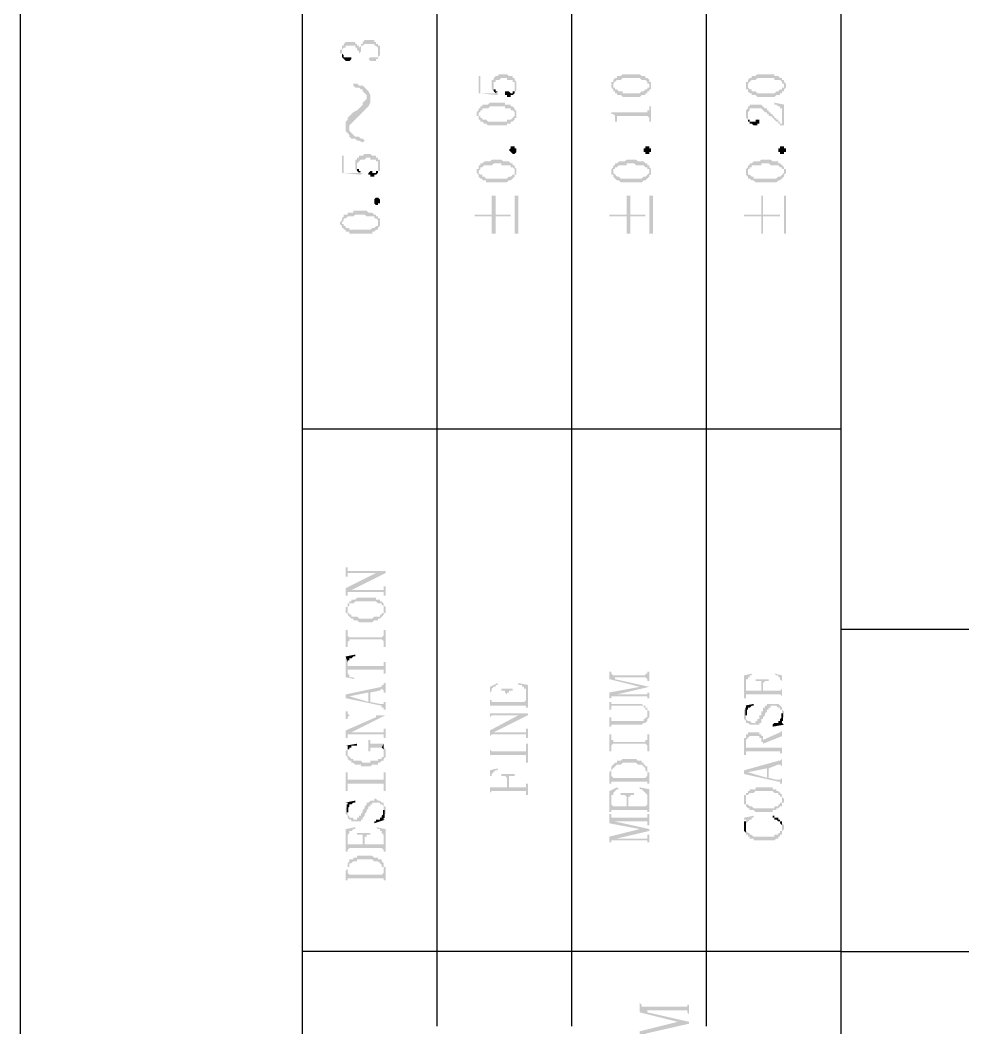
# Model space of a CAD drawing. Header units: inches. Extents: x 3613 to 8393, y -2205 to -794.
# Drawn here: x 4076.93 to 4099.35, y -2179.22 to -2155.24 of the extents above; entities that cross this region are included whole.
import ezdxf

# ---------------------------------------------------------------- set-up
doc = ezdxf.new("R2010")
doc.units = ezdxf.units.IN
doc.header["$MEASUREMENT"] = 0

msp = doc.modelspace()

# ---------------------------------------------------------------- hatches: boundary and pattern name
at = {"transparency": 33554559}
for points in [[(4084.536, -2155.985), (4084.536, -2156.03), (4084.581, -2156.03), (4084.581, -2156.075), (4084.581, -2155.985), (4084.581, -2155.939), (4084.626, -2155.894), (4084.671, -2155.894), (4084.671, -2155.849), (4084.897, -2155.849), (4084.897, -2155.894), (4084.942, -2155.894), (4084.942, -2155.939), (4084.942, -2155.939), (4084.987, -2155.985), (4084.987, -2156.03), (4084.987, -2156.03), (4085.032, -2155.985), (4085.032, -2155.939), (4085.032, -2155.894), (4085.032, -2155.849), (4085.077, -2155.849), (4085.123, -2155.804), (4085.348, -2155.804), (4085.348, -2155.849), (4085.393, -2155.849), (4085.438, -2155.894), (4085.438, -2155.985), (4085.438, -2155.804), (4085.393, -2155.804), (4085.393, -2155.759), (4085.348, -2155.759), (4085.348, -2155.714), (4085.123, -2155.714), (4085.077, -2155.759), (4085.077, -2155.804), (4085.032, -2155.804), (4085.032, -2155.849), (4085.032, -2155.849), (4084.987, -2155.894), (4084.987, -2155.849), (4084.942, -2155.849), (4084.942, -2155.804), (4084.897, -2155.804), (4084.897, -2155.759), (4084.671, -2155.759), (4084.626, -2155.804), (4084.626, -2155.849), (4084.581, -2155.849), (4084.581, -2155.894), (4084.581, -2155.939), (4084.536, -2155.939)], [(4084.581, -2156.075), (4084.581, -2156.12), (4084.581, -2156.12), (4084.626, -2156.165), (4084.626, -2156.165), (4084.671, -2156.21), (4084.761, -2156.21), (4084.807, -2156.165), (4084.807, -2156.12), (4084.626, -2156.12), (4084.626, -2156.075), (4084.626, -2156.075), (4084.581, -2156.03), (4084.581, -2155.985)], [(4085.213, -2156.165), (4085.213, -2156.165), (4085.258, -2156.21), (4085.393, -2156.21), (4085.393, -2156.165), (4085.438, -2156.165), (4085.438, -2156.12), (4085.484, -2156.075), (4085.484, -2156.03), (4085.484, -2155.985), (4085.484, -2155.894), (4085.484, -2155.849), (4085.438, -2155.849), (4085.438, -2156.03), (4085.438, -2156.075), (4085.438, -2156.12), (4085.258, -2156.12)], [(4088.146, -2156.752), (4088.146, -2156.842), (4088.146, -2156.887), (4088.146, -2156.887), (4088.191, -2156.932), (4088.191, -2156.797), (4088.191, -2156.707), (4088.237, -2156.707), (4088.237, -2156.661), (4088.327, -2156.661), (4088.372, -2156.616), (4088.507, -2156.616), (4088.507, -2156.661), (4088.643, -2156.661), (4088.643, -2156.707), (4088.688, -2156.707), (4088.688, -2156.752), (4088.688, -2156.797), (4088.688, -2156.932), (4088.733, -2156.932), (4088.733, -2156.887), (4088.733, -2156.797), (4088.733, -2156.752), (4088.733, -2156.707), (4088.688, -2156.661), (4088.688, -2156.616), (4088.643, -2156.616), (4088.643, -2156.571), (4088.553, -2156.571), (4088.507, -2156.526), (4088.327, -2156.526), (4088.282, -2156.571), (4088.237, -2156.571), (4088.191, -2156.616), (4088.191, -2156.661), (4088.146, -2156.661), (4088.146, -2156.707)], [(4090.99, -2156.797), (4090.99, -2156.842), (4090.99, -2156.842), (4091.035, -2156.887), (4091.035, -2156.932), (4091.035, -2156.797), (4091.035, -2156.752), (4091.035, -2156.752), (4091.08, -2156.707), (4091.08, -2156.707), (4091.125, -2156.661), (4091.215, -2156.661), (4091.26, -2156.616), (4091.667, -2156.616), (4091.712, -2156.661), (4091.802, -2156.661), (4091.847, -2156.707), (4091.847, -2156.752), (4091.892, -2156.752), (4091.892, -2156.797), (4091.892, -2156.661), (4091.892, -2156.661), (4091.847, -2156.616), (4091.802, -2156.616), (4091.802, -2156.571), (4091.712, -2156.571), (4091.667, -2156.526), (4091.26, -2156.526), (4091.215, -2156.571), (4091.125, -2156.571), (4091.125, -2156.616), (4091.08, -2156.616), (4091.035, -2156.661), (4091.035, -2156.707), (4090.99, -2156.707), (4090.99, -2156.752), (4090.99, -2156.752)], [(4094.194, -2156.797), (4094.194, -2156.842), (4094.194, -2156.887), (4094.239, -2156.887), (4094.239, -2156.932), (4094.239, -2156.797), (4094.239, -2156.752), (4094.239, -2156.752), (4094.284, -2156.707), (4094.284, -2156.707), (4094.329, -2156.661), (4094.42, -2156.661), (4094.465, -2156.616), (4094.871, -2156.616), (4094.871, -2156.661), (4095.006, -2156.661), (4095.052, -2156.707), (4095.052, -2156.752), (4095.097, -2156.752), (4095.097, -2156.797), (4095.097, -2156.661), (4095.052, -2156.661), (4095.052, -2156.616), (4095.006, -2156.616), (4094.961, -2156.571), (4094.871, -2156.571), (4094.871, -2156.526), (4094.465, -2156.526), (4094.42, -2156.571), (4094.329, -2156.571), (4094.329, -2156.616), (4094.284, -2156.616), (4094.239, -2156.661), (4094.239, -2156.707), (4094.194, -2156.707), (4094.194, -2156.752), (4094.194, -2156.752)], [(4084.852, -2156.797), (4084.852, -2156.797), (4084.897, -2156.842), (4084.987, -2156.842), (4085.032, -2156.887), (4085.077, -2156.887), (4085.077, -2156.932), (4085.123, -2156.977), (4085.168, -2157.023), (4085.168, -2157.338), (4085.168, -2157.338), (4085.213, -2157.293), (4085.258, -2157.203), (4085.258, -2157.023), (4085.213, -2156.932), (4085.168, -2156.887), (4085.168, -2156.887), (4085.123, -2156.842), (4085.077, -2156.797), (4084.987, -2156.797), (4084.942, -2156.752), (4084.852, -2156.752)], [(4087.83, -2156.571), (4087.83, -2156.977), (4088.282, -2157.023), (4088.282, -2156.977), (4088.282, -2156.932), (4088.237, -2156.977), (4087.876, -2156.977), (4087.876, -2156.571)], [(4091.035, -2156.932), (4091.08, -2156.932), (4091.08, -2156.977), (4091.125, -2156.977), (4091.125, -2157.023), (4091.215, -2157.023), (4091.26, -2157.068), (4091.667, -2157.068), (4091.712, -2157.023), (4091.802, -2157.023), (4091.802, -2156.977), (4091.847, -2156.977), (4091.847, -2156.932), (4091.892, -2156.932), (4091.892, -2156.887), (4091.937, -2156.887), (4091.937, -2156.842), (4091.937, -2156.797), (4091.937, -2156.752), (4091.937, -2156.707), (4091.892, -2156.707), (4091.892, -2156.661), (4091.892, -2156.797), (4091.892, -2156.842), (4091.847, -2156.842), (4091.847, -2156.887), (4091.802, -2156.887), (4091.757, -2156.932), (4091.712, -2156.932), (4091.667, -2156.977), (4091.26, -2156.977), (4091.26, -2156.932), (4091.17, -2156.932), (4091.125, -2156.887), (4091.08, -2156.887), (4091.08, -2156.842), (4091.035, -2156.842), (4091.035, -2156.797), (4091.035, -2156.797)], [(4094.239, -2156.932), (4094.239, -2156.932), (4094.284, -2156.977), (4094.329, -2156.977), (4094.329, -2157.023), (4094.42, -2157.023), (4094.465, -2157.068), (4094.871, -2157.068), (4094.916, -2157.023), (4095.006, -2157.023), (4095.006, -2156.977), (4095.052, -2156.977), (4095.052, -2156.932), (4095.097, -2156.932), (4095.097, -2156.887), (4095.097, -2156.887), (4095.142, -2156.842), (4095.142, -2156.797), (4095.142, -2156.752), (4095.142, -2156.752), (4095.097, -2156.707), (4095.097, -2156.661), (4095.097, -2156.797), (4095.097, -2156.842), (4095.052, -2156.842), (4095.052, -2156.887), (4095.006, -2156.887), (4094.961, -2156.932), (4094.916, -2156.932), (4094.871, -2156.977), (4094.465, -2156.977), (4094.42, -2156.932), (4094.329, -2156.932), (4094.329, -2156.887), (4094.284, -2156.887), (4094.239, -2156.842), (4094.239, -2156.797), (4094.239, -2156.797)], [(4088.191, -2156.932), (4088.191, -2156.932), (4088.237, -2156.977), (4088.237, -2156.977), (4088.282, -2156.932), (4088.237, -2156.932), (4088.237, -2156.887), (4088.191, -2156.887), (4088.191, -2156.842), (4088.191, -2156.797)], [(4088.462, -2156.977), (4088.462, -2157.023), (4088.507, -2157.023), (4088.507, -2157.068), (4088.598, -2157.068), (4088.598, -2157.023), (4088.643, -2157.023), (4088.688, -2156.977), (4088.688, -2156.797), (4088.688, -2156.887), (4088.688, -2156.932), (4088.643, -2156.932), (4088.643, -2156.977), (4088.598, -2156.977), (4088.553, -2156.932), (4088.462, -2156.932)], [(4084.671, -2157.79), (4084.671, -2157.88), (4084.716, -2157.925), (4084.761, -2157.97), (4084.761, -2157.745), (4084.807, -2157.7), (4084.852, -2157.654), (4084.897, -2157.609), (4084.942, -2157.564), (4084.987, -2157.519), (4085.032, -2157.474), (4085.077, -2157.429), (4085.077, -2157.429), (4085.123, -2157.384), (4085.168, -2157.338), (4085.168, -2157.068), (4085.168, -2157.113), (4085.123, -2157.158), (4085.077, -2157.203), (4085.077, -2157.248), (4085.032, -2157.293), (4084.987, -2157.338), (4084.942, -2157.384), (4084.852, -2157.429), (4084.852, -2157.429), (4084.807, -2157.474), (4084.761, -2157.519), (4084.716, -2157.564), (4084.716, -2157.609), (4084.671, -2157.654), (4084.671, -2157.7)], [(4087.785, -2157.474), (4087.785, -2157.519), (4087.83, -2157.519), (4087.83, -2157.564), (4087.83, -2157.609), (4087.83, -2157.474), (4087.83, -2157.429), (4087.876, -2157.429), (4087.876, -2157.384), (4087.921, -2157.384), (4087.921, -2157.338), (4088.056, -2157.338), (4088.101, -2157.293), (4088.462, -2157.293), (4088.462, -2157.338), (4088.598, -2157.338), (4088.598, -2157.384), (4088.643, -2157.384), (4088.688, -2157.429), (4088.688, -2157.474), (4088.688, -2157.338), (4088.688, -2157.338), (4088.643, -2157.293), (4088.598, -2157.293), (4088.598, -2157.248), (4088.462, -2157.248), (4088.462, -2157.203), (4088.101, -2157.203), (4088.056, -2157.248), (4087.921, -2157.248), (4087.921, -2157.293), (4087.876, -2157.293), (4087.876, -2157.338), (4087.83, -2157.338), (4087.83, -2157.384), (4087.83, -2157.384), (4087.785, -2157.429)], [(4094.194, -2157.474), (4094.194, -2157.519), (4094.194, -2157.564), (4094.194, -2157.564), (4094.239, -2157.609), (4094.239, -2157.474), (4094.239, -2157.429), (4094.239, -2157.429), (4094.284, -2157.384), (4094.284, -2157.338), (4094.555, -2157.338), (4094.6, -2157.384), (4094.6, -2157.384), (4094.645, -2157.429), (4094.691, -2157.429), (4094.691, -2157.474), (4094.736, -2157.474), (4094.736, -2157.519), (4094.781, -2157.519), (4094.826, -2157.564), (4094.826, -2157.564), (4094.871, -2157.609), (4094.871, -2157.609), (4094.916, -2157.654), (4094.961, -2157.654), (4094.961, -2157.7), (4095.006, -2157.7), (4095.006, -2157.745), (4095.052, -2157.745), (4095.052, -2157.7), (4095.006, -2157.7), (4095.006, -2157.654), (4094.961, -2157.654), (4094.961, -2157.609), (4094.916, -2157.609), (4094.916, -2157.564), (4094.871, -2157.564), (4094.871, -2157.519), (4094.826, -2157.519), (4094.826, -2157.474), (4094.781, -2157.474), (4094.781, -2157.429), (4094.736, -2157.429), (4094.736, -2157.384), (4094.691, -2157.384), (4094.691, -2157.338), (4094.645, -2157.338), (4094.6, -2157.293), (4094.6, -2157.293), (4094.555, -2157.248), (4094.284, -2157.248), (4094.284, -2157.293), (4094.239, -2157.293), (4094.239, -2157.338), (4094.239, -2157.338), (4094.194, -2157.384), (4094.194, -2157.429), (4094.194, -2157.429)], [(4094.871, -2157.203), (4094.871, -2157.248), (4094.916, -2157.248), (4094.961, -2157.293), (4095.006, -2157.293), (4095.006, -2157.338), (4095.052, -2157.338), (4095.052, -2157.745), (4095.097, -2157.745), (4095.097, -2157.248)], [(4087.83, -2157.609), (4087.876, -2157.609), (4087.876, -2157.654), (4087.921, -2157.654), (4087.966, -2157.7), (4088.011, -2157.7), (4088.056, -2157.745), (4088.507, -2157.745), (4088.507, -2157.7), (4088.598, -2157.7), (4088.598, -2157.654), (4088.643, -2157.654), (4088.688, -2157.609), (4088.688, -2157.564), (4088.733, -2157.564), (4088.733, -2157.519), (4088.733, -2157.474), (4088.733, -2157.429), (4088.733, -2157.384), (4088.688, -2157.384), (4088.688, -2157.338), (4088.688, -2157.474), (4088.688, -2157.519), (4088.688, -2157.519), (4088.643, -2157.564), (4088.643, -2157.564), (4088.598, -2157.609), (4088.507, -2157.609), (4088.507, -2157.654), (4088.056, -2157.654), (4088.011, -2157.609), (4087.921, -2157.609), (4087.921, -2157.564), (4087.876, -2157.564), (4087.876, -2157.519), (4087.83, -2157.519), (4087.83, -2157.474)], [(4090.99, -2157.429), (4090.99, -2157.474), (4091.035, -2157.474), (4091.08, -2157.519), (4091.08, -2157.564), (4091.08, -2157.654), (4091.125, -2157.654), (4091.125, -2157.564), (4091.125, -2157.519), (4091.847, -2157.519), (4091.892, -2157.564), (4091.892, -2157.654), (4091.937, -2157.654), (4091.937, -2157.293), (4091.892, -2157.293), (4091.892, -2157.338), (4091.892, -2157.384), (4091.847, -2157.384), (4091.847, -2157.429), (4091.802, -2157.429)], [(4094.239, -2157.609), (4094.239, -2157.654), (4094.284, -2157.654), (4094.284, -2157.7), (4094.329, -2157.7), (4094.375, -2157.745), (4094.465, -2157.745), (4094.465, -2157.7), (4094.51, -2157.7), (4094.51, -2157.654), (4094.51, -2157.609), (4094.42, -2157.609), (4094.42, -2157.654), (4094.284, -2157.654), (4094.284, -2157.609), (4094.239, -2157.609), (4094.239, -2157.564), (4094.239, -2157.519), (4094.239, -2157.519)], [(4084.761, -2157.97), (4084.761, -2158.015), (4084.807, -2158.061), (4084.897, -2158.061), (4084.942, -2158.106), (4084.987, -2158.106), (4085.077, -2158.151), (4085.123, -2158.106), (4085.077, -2158.061), (4085.032, -2158.061), (4084.987, -2158.015), (4084.897, -2158.015), (4084.852, -2157.97), (4084.852, -2157.97), (4084.807, -2157.925), (4084.761, -2157.88), (4084.761, -2157.835)], [(4084.897, -2158.647), (4084.897, -2158.738), (4084.897, -2158.783), (4084.897, -2158.783), (4084.942, -2158.828), (4084.942, -2158.692), (4084.942, -2158.647), (4084.942, -2158.647), (4084.987, -2158.602), (4084.987, -2158.602), (4085.032, -2158.557), (4085.123, -2158.557), (4085.168, -2158.512), (4085.258, -2158.512), (4085.258, -2158.557), (4085.393, -2158.557), (4085.393, -2158.602), (4085.438, -2158.602), (4085.438, -2158.647), (4085.438, -2158.692), (4085.438, -2158.828), (4085.484, -2158.828), (4085.484, -2158.783), (4085.484, -2158.692), (4085.484, -2158.647), (4085.484, -2158.557), (4085.438, -2158.557), (4085.438, -2158.512), (4085.393, -2158.512), (4085.393, -2158.467), (4085.303, -2158.467), (4085.258, -2158.422), (4085.123, -2158.422), (4085.077, -2158.467), (4084.987, -2158.467), (4084.987, -2158.512), (4084.942, -2158.512), (4084.942, -2158.557), (4084.897, -2158.557), (4084.897, -2158.602)], [(4088.733, -2158.331), (4088.733, -2158.377), (4088.733, -2158.377), (4088.688, -2158.422), (4088.643, -2158.422), (4088.598, -2158.377), (4088.598, -2158.377), (4088.553, -2158.331), (4088.553, -2158.331), (4088.598, -2158.286), (4088.598, -2158.241), (4088.688, -2158.241), (4088.688, -2158.286), (4088.733, -2158.286), (4088.733, -2158.331)], [(4091.937, -2158.331), (4091.937, -2158.377), (4091.892, -2158.377), (4091.892, -2158.422), (4091.802, -2158.422), (4091.802, -2158.377), (4091.757, -2158.377), (4091.757, -2158.331), (4091.757, -2158.286), (4091.802, -2158.286), (4091.802, -2158.241), (4091.892, -2158.241), (4091.892, -2158.286), (4091.937, -2158.286), (4091.937, -2158.331)], [(4095.142, -2158.331), (4095.142, -2158.377), (4095.097, -2158.377), (4095.097, -2158.422), (4095.006, -2158.422), (4095.006, -2158.377), (4094.961, -2158.377), (4094.961, -2158.331), (4094.961, -2158.286), (4095.006, -2158.286), (4095.006, -2158.241), (4095.097, -2158.241), (4095.097, -2158.286), (4095.142, -2158.286), (4095.142, -2158.331)], [(4084.581, -2158.467), (4084.581, -2158.873), (4085.032, -2158.918), (4085.077, -2158.873), (4085.032, -2158.873), (4085.032, -2158.828), (4084.987, -2158.873), (4084.626, -2158.873), (4084.626, -2158.467)], [(4084.942, -2158.828), (4084.942, -2158.828), (4084.987, -2158.873), (4084.987, -2158.873), (4085.032, -2158.828), (4084.987, -2158.828), (4084.987, -2158.783), (4084.942, -2158.783), (4084.942, -2158.738), (4084.942, -2158.692)], [(4085.213, -2158.873), (4085.213, -2158.918), (4085.258, -2158.918), (4085.258, -2158.963), (4085.348, -2158.963), (4085.348, -2158.918), (4085.393, -2158.918), (4085.438, -2158.873), (4085.438, -2158.692), (4085.438, -2158.783), (4085.438, -2158.828), (4085.393, -2158.828), (4085.393, -2158.873), (4085.303, -2158.873), (4085.303, -2158.828), (4085.258, -2158.828)], [(4087.785, -2158.828), (4087.785, -2158.873), (4087.785, -2158.873), (4087.83, -2158.918), (4087.83, -2158.963), (4087.83, -2158.828), (4087.83, -2158.828), (4087.876, -2158.783), (4087.876, -2158.738), (4087.921, -2158.738), (4087.966, -2158.692), (4088.146, -2158.692), (4088.191, -2158.647), (4088.372, -2158.647), (4088.372, -2158.692), (4088.598, -2158.692), (4088.598, -2158.738), (4088.643, -2158.738), (4088.688, -2158.783), (4088.688, -2158.828), (4088.688, -2158.692), (4088.643, -2158.692), (4088.643, -2158.647), (4088.598, -2158.647), (4088.553, -2158.602), (4088.417, -2158.602), (4088.372, -2158.557), (4088.146, -2158.557), (4088.101, -2158.602), (4087.966, -2158.602), (4087.921, -2158.647), (4087.876, -2158.647), (4087.876, -2158.692), (4087.83, -2158.692), (4087.83, -2158.738), (4087.83, -2158.783), (4087.785, -2158.783)], [(4090.99, -2158.828), (4090.99, -2158.873), (4090.99, -2158.918), (4091.035, -2158.918), (4091.035, -2158.963), (4091.035, -2158.828), (4091.035, -2158.783), (4091.08, -2158.783), (4091.08, -2158.738), (4091.125, -2158.738), (4091.17, -2158.692), (4091.351, -2158.692), (4091.351, -2158.647), (4091.531, -2158.647), (4091.576, -2158.692), (4091.757, -2158.692), (4091.802, -2158.738), (4091.847, -2158.738), (4091.847, -2158.783), (4091.892, -2158.783), (4091.892, -2158.828), (4091.892, -2158.692), (4091.847, -2158.692), (4091.847, -2158.647), (4091.802, -2158.647), (4091.757, -2158.602), (4091.622, -2158.602), (4091.576, -2158.557), (4091.351, -2158.557), (4091.306, -2158.602), (4091.17, -2158.602), (4091.125, -2158.647), (4091.08, -2158.647), (4091.08, -2158.692), (4091.035, -2158.692), (4091.035, -2158.738), (4091.035, -2158.738), (4090.99, -2158.783)], [(4094.194, -2158.828), (4094.194, -2158.873), (4094.194, -2158.918), (4094.194, -2158.918), (4094.239, -2158.963), (4094.239, -2158.828), (4094.239, -2158.783), (4094.284, -2158.783), (4094.284, -2158.738), (4094.329, -2158.738), (4094.329, -2158.692), (4094.555, -2158.692), (4094.555, -2158.647), (4094.736, -2158.647), (4094.781, -2158.692), (4094.961, -2158.692), (4095.006, -2158.738), (4095.052, -2158.738), (4095.052, -2158.783), (4095.097, -2158.783), (4095.097, -2158.828), (4095.097, -2158.738), (4095.052, -2158.692), (4095.052, -2158.692), (4095.006, -2158.647), (4094.961, -2158.647), (4094.961, -2158.602), (4094.826, -2158.602), (4094.781, -2158.557), (4094.555, -2158.557), (4094.51, -2158.602), (4094.375, -2158.602), (4094.329, -2158.647), (4094.284, -2158.647), (4094.284, -2158.692), (4094.239, -2158.692), (4094.239, -2158.738), (4094.239, -2158.738), (4094.194, -2158.783)], [(4087.83, -2158.963), (4087.876, -2159.008), (4087.921, -2159.008), (4087.921, -2159.053), (4088.011, -2159.053), (4088.011, -2159.099), (4088.507, -2159.099), (4088.553, -2159.053), (4088.598, -2159.053), (4088.643, -2159.008), (4088.643, -2159.008), (4088.688, -2158.963), (4088.688, -2158.918), (4088.733, -2158.918), (4088.733, -2158.873), (4088.733, -2158.828), (4088.733, -2158.783), (4088.733, -2158.783), (4088.688, -2158.738), (4088.688, -2158.873), (4088.688, -2158.918), (4088.643, -2158.918), (4088.598, -2158.963), (4088.553, -2158.963), (4088.507, -2159.008), (4088.011, -2159.008), (4087.966, -2158.963), (4087.921, -2158.963), (4087.921, -2158.918), (4087.876, -2158.918), (4087.83, -2158.873), (4087.83, -2158.828)], [(4091.035, -2158.963), (4091.08, -2159.008), (4091.08, -2159.008), (4091.125, -2159.053), (4091.17, -2159.053), (4091.215, -2159.099), (4091.712, -2159.099), (4091.757, -2159.053), (4091.802, -2159.053), (4091.847, -2159.008), (4091.847, -2159.008), (4091.892, -2158.963), (4091.892, -2158.918), (4091.937, -2158.918), (4091.937, -2158.873), (4091.937, -2158.828), (4091.937, -2158.783), (4091.937, -2158.783), (4091.892, -2158.738), (4091.892, -2158.873), (4091.892, -2158.873), (4091.847, -2158.918), (4091.847, -2158.918), (4091.802, -2158.963), (4091.757, -2158.963), (4091.712, -2159.008), (4091.215, -2159.008), (4091.17, -2158.963), (4091.125, -2158.963), (4091.08, -2158.918), (4091.08, -2158.918), (4091.035, -2158.873), (4091.035, -2158.828)], [(4094.239, -2158.963), (4094.239, -2159.008), (4094.284, -2159.008), (4094.329, -2159.053), (4094.375, -2159.053), (4094.42, -2159.099), (4094.916, -2159.099), (4094.961, -2159.053), (4095.006, -2159.053), (4095.052, -2159.008), (4095.052, -2159.008), (4095.097, -2158.963), (4095.097, -2158.918), (4095.097, -2158.918), (4095.142, -2158.873), (4095.142, -2158.828), (4095.142, -2158.783), (4095.097, -2158.783), (4095.097, -2158.738), (4095.097, -2158.873), (4095.097, -2158.873), (4095.052, -2158.918), (4095.052, -2158.918), (4095.006, -2158.963), (4094.961, -2158.963), (4094.916, -2159.008), (4094.375, -2159.008), (4094.375, -2158.963), (4094.329, -2158.963), (4094.284, -2158.918), (4094.239, -2158.918), (4094.239, -2158.873), (4094.239, -2158.828)], [(4087.74, -2159.866), (4087.74, -2159.911), (4088.146, -2159.911), (4088.146, -2160.317), (4088.237, -2160.317), (4088.237, -2159.911), (4088.598, -2159.911), (4088.598, -2159.866), (4088.237, -2159.866), (4088.237, -2159.415), (4088.146, -2159.415), (4088.146, -2159.866)], [(4088.778, -2160.317), (4088.778, -2159.415), (4088.688, -2159.415), (4088.688, -2160.317)], [(4090.945, -2159.866), (4090.945, -2159.911), (4091.351, -2159.911), (4091.351, -2160.317), (4091.441, -2160.317), (4091.441, -2159.911), (4091.802, -2159.911), (4091.802, -2159.866), (4091.441, -2159.866), (4091.441, -2159.415), (4091.351, -2159.415), (4091.351, -2159.866)], [(4091.983, -2160.317), (4091.983, -2159.415), (4091.892, -2159.415), (4091.892, -2160.317)], [(4094.149, -2159.866), (4094.149, -2159.911), (4094.555, -2159.911), (4094.555, -2160.317), (4094.6, -2160.317), (4094.6, -2159.911), (4095.006, -2159.911), (4095.006, -2159.866), (4094.6, -2159.866), (4094.6, -2159.415), (4094.555, -2159.415), (4094.555, -2159.866)], [(4095.142, -2160.317), (4095.142, -2159.415), (4095.097, -2159.415), (4095.097, -2160.317)], [(4085.484, -2159.55), (4085.484, -2159.595), (4085.438, -2159.595), (4085.438, -2159.64), (4085.393, -2159.64), (4085.348, -2159.595), (4085.348, -2159.55), (4085.348, -2159.505), (4085.348, -2159.505), (4085.393, -2159.46), (4085.438, -2159.46), (4085.484, -2159.505), (4085.484, -2159.55)], [(4084.536, -2160.046), (4084.536, -2160.092), (4084.581, -2160.137), (4084.581, -2160.182), (4084.581, -2160.046), (4084.581, -2160.046), (4084.626, -2160.001), (4084.626, -2159.956), (4084.671, -2159.956), (4084.716, -2159.911), (4084.852, -2159.911), (4084.897, -2159.866), (4085.123, -2159.866), (4085.168, -2159.911), (4085.348, -2159.911), (4085.348, -2159.956), (4085.393, -2159.956), (4085.438, -2160.001), (4085.438, -2160.046), (4085.438, -2159.911), (4085.393, -2159.911), (4085.393, -2159.866), (4085.348, -2159.866), (4085.303, -2159.821), (4085.213, -2159.821), (4085.168, -2159.776), (4084.852, -2159.776), (4084.852, -2159.821), (4084.716, -2159.821), (4084.716, -2159.866), (4084.626, -2159.866), (4084.626, -2159.911), (4084.626, -2159.911), (4084.581, -2159.956), (4084.581, -2160.001), (4084.581, -2160.001)], [(4084.581, -2160.182), (4084.626, -2160.182), (4084.626, -2160.227), (4084.671, -2160.227), (4084.671, -2160.272), (4084.761, -2160.272), (4084.761, -2160.317), (4085.303, -2160.317), (4085.303, -2160.272), (4085.348, -2160.272), (4085.393, -2160.227), (4085.438, -2160.227), (4085.438, -2160.182), (4085.438, -2160.182), (4085.484, -2160.137), (4085.484, -2160.092), (4085.484, -2160.046), (4085.484, -2160.001), (4085.484, -2159.956), (4085.438, -2159.956), (4085.438, -2160.092), (4085.438, -2160.137), (4085.393, -2160.137), (4085.348, -2160.182), (4085.303, -2160.182), (4085.258, -2160.227), (4084.761, -2160.227), (4084.761, -2160.182), (4084.671, -2160.182), (4084.671, -2160.137), (4084.626, -2160.137), (4084.626, -2160.092), (4084.581, -2160.092), (4084.581, -2160.046)], [(4084.671, -2168.26), (4084.671, -2168.486), (4084.716, -2168.486), (4084.716, -2168.396), (4085.619, -2168.396), (4085.619, -2168.351), (4084.716, -2168.351), (4084.716, -2168.26)], [(4084.671, -2168.757), (4084.671, -2168.937), (4084.716, -2168.937), (4084.716, -2168.847), (4084.761, -2168.847), (4084.807, -2168.802), (4085.619, -2168.396), (4085.393, -2168.396)], [(4084.761, -2168.847), (4085.574, -2168.847), (4085.574, -2168.937), (4085.619, -2168.937), (4085.619, -2168.712), (4085.574, -2168.712), (4085.574, -2168.757), (4085.574, -2168.802), (4084.807, -2168.802)], [(4084.716, -2169.163), (4084.716, -2169.253), (4084.716, -2169.208), (4084.716, -2169.208), (4084.761, -2169.163), (4084.761, -2169.118), (4084.852, -2169.118), (4084.897, -2169.073), (4085.393, -2169.073), (4085.438, -2169.118), (4085.529, -2169.118), (4085.529, -2169.163), (4085.574, -2169.163), (4085.574, -2169.208), (4085.574, -2169.253), (4085.574, -2169.118), (4085.574, -2169.118), (4085.529, -2169.073), (4085.484, -2169.073), (4085.484, -2169.028), (4085.393, -2169.028), (4085.393, -2168.983), (4084.942, -2168.983), (4084.897, -2169.028), (4084.807, -2169.028), (4084.807, -2169.073), (4084.761, -2169.073), (4084.761, -2169.118), (4084.716, -2169.118)], [(4084.671, -2169.253), (4084.671, -2169.299), (4084.671, -2169.344), (4084.716, -2169.344), (4084.716, -2169.389), (4084.716, -2169.389), (4084.761, -2169.434), (4084.761, -2169.434), (4084.807, -2169.479), (4084.852, -2169.479), (4084.852, -2169.524), (4084.942, -2169.524), (4084.987, -2169.569), (4085.303, -2169.569), (4085.348, -2169.524), (4085.438, -2169.524), (4085.438, -2169.479), (4085.484, -2169.479), (4085.529, -2169.434), (4085.529, -2169.434), (4085.574, -2169.389), (4085.574, -2169.344), (4085.619, -2169.344), (4085.619, -2169.299), (4085.619, -2169.253), (4085.619, -2169.208), (4085.619, -2169.208), (4085.574, -2169.163), (4085.574, -2169.253), (4085.574, -2169.299), (4085.574, -2169.344), (4085.529, -2169.344), (4085.529, -2169.389), (4085.484, -2169.389), (4085.484, -2169.434), (4085.348, -2169.434), (4085.303, -2169.479), (4084.987, -2169.479), (4084.942, -2169.434), (4084.807, -2169.434), (4084.807, -2169.389), (4084.761, -2169.389), (4084.761, -2169.344), (4084.716, -2169.344), (4084.716, -2169.299), (4084.716, -2169.163), (4084.716, -2169.208), (4084.671, -2169.208)], [(4084.671, -2169.75), (4084.671, -2170.156), (4084.716, -2170.156), (4084.716, -2170.021), (4084.761, -2170.021), (4084.761, -2169.975), (4085.529, -2169.975), (4085.574, -2170.021), (4085.574, -2170.156), (4085.619, -2170.156), (4085.619, -2169.75), (4085.574, -2169.75), (4085.574, -2169.885), (4085.574, -2169.885), (4085.529, -2169.93), (4084.761, -2169.93), (4084.716, -2169.885), (4084.716, -2169.75)], [(4084.671, -2170.382), (4084.716, -2170.517), (4084.716, -2170.472), (4084.761, -2170.472), (4084.761, -2170.427), (4084.807, -2170.427), (4084.852, -2170.382), (4084.897, -2170.382), (4084.897, -2170.337)], [(4084.671, -2170.382), (4084.671, -2170.878), (4084.897, -2170.923), (4084.897, -2170.923), (4084.852, -2170.878), (4084.761, -2170.878), (4084.761, -2170.833), (4084.761, -2170.833), (4084.716, -2170.788), (4084.716, -2170.517)], [(4084.716, -2170.517), (4084.716, -2170.743), (4084.716, -2170.698), (4085.574, -2170.698), (4085.574, -2170.788), (4085.619, -2170.788), (4085.619, -2170.517), (4085.574, -2170.517), (4085.574, -2170.562), (4085.574, -2170.607), (4084.716, -2170.607), (4084.716, -2170.562)], [(4090.945, -2170.743), (4090.945, -2170.923), (4091.667, -2171.104), (4091.892, -2171.104), (4091.08, -2170.923), (4091.08, -2170.878), (4091.035, -2170.833), (4091.035, -2170.833), (4090.99, -2170.788), (4090.99, -2170.743), (4090.99, -2170.743)], [(4091.035, -2170.833), (4091.08, -2170.878), (4091.802, -2170.878), (4091.847, -2170.923), (4091.847, -2170.968), (4091.892, -2170.968), (4091.892, -2170.743), (4091.847, -2170.743), (4091.847, -2170.788), (4091.802, -2170.788), (4091.802, -2170.833)], [(4094.149, -2170.833), (4094.149, -2171.375), (4094.194, -2171.375), (4094.194, -2171.014), (4094.194, -2170.968), (4094.194, -2170.923), (4094.239, -2170.923), (4094.239, -2170.878), (4094.284, -2170.878), (4094.284, -2170.833), (4094.329, -2170.833), (4094.329, -2170.788)], [(4094.42, -2170.923), (4094.42, -2170.968), (4094.555, -2170.968), (4094.555, -2171.014), (4094.555, -2171.194), (4094.6, -2171.059), (4094.6, -2171.014), (4094.6, -2171.014), (4094.645, -2170.968), (4094.736, -2170.968), (4094.736, -2170.923)], [(4094.871, -2170.788), (4094.871, -2170.788), (4094.916, -2170.833), (4094.961, -2170.833), (4094.961, -2170.878), (4095.006, -2170.878), (4095.006, -2170.923), (4095.006, -2170.923), (4095.052, -2170.968), (4095.052, -2171.014), (4095.052, -2171.375), (4095.052, -2170.833)], [(4084.671, -2171.284), (4084.671, -2171.375), (4084.761, -2171.329), (4085.213, -2171.239), (4085.213, -2171.465), (4085.258, -2171.239), (4085.484, -2171.194), (4085.484, -2171.194), (4085.529, -2171.149), (4085.574, -2171.194), (4085.574, -2171.239), (4085.619, -2171.239), (4085.619, -2171.014), (4085.574, -2171.014), (4085.574, -2171.059), (4085.529, -2171.059), (4085.529, -2171.104)], [(4088.101, -2171.104), (4088.101, -2171.6), (4088.101, -2171.239), (4088.101, -2171.239), (4088.146, -2171.194), (4088.146, -2171.149), (4088.146, -2171.149), (4088.191, -2171.104), (4088.237, -2171.104), (4088.237, -2171.059), (4088.282, -2171.059), (4088.282, -2171.014)], [(4088.372, -2171.149), (4088.372, -2171.194), (4088.462, -2171.194), (4088.462, -2171.239), (4088.462, -2171.239), (4088.507, -2171.284), (4088.507, -2171.465), (4088.507, -2171.284), (4088.507, -2171.239), (4088.553, -2171.239), (4088.553, -2171.194), (4088.643, -2171.194), (4088.643, -2171.149)], [(4088.778, -2171.059), (4088.868, -2171.059), (4088.868, -2171.104), (4088.914, -2171.104), (4088.914, -2171.149), (4088.959, -2171.149), (4088.959, -2171.194), (4088.959, -2171.6), (4089.004, -2171.6), (4089.004, -2171.059), (4088.778, -2171.014)], [(4090.945, -2171.239), (4090.945, -2171.375), (4090.99, -2171.375), (4090.99, -2171.329), (4091.035, -2171.329), (4091.125, -2171.284), (4091.892, -2171.104), (4091.667, -2171.104)], [(4094.194, -2171.329), (4094.194, -2171.284), (4095.006, -2171.284), (4095.052, -2171.329), (4095.052, -2171.149), (4095.052, -2171.149), (4095.006, -2171.194), (4094.6, -2171.194), (4094.6, -2171.059), (4094.555, -2171.194), (4094.194, -2171.194), (4094.194, -2171.014)], [(4084.671, -2171.375), (4085.529, -2171.555), (4085.529, -2171.6), (4085.574, -2171.6), (4085.574, -2171.645), (4085.619, -2171.645), (4085.619, -2171.465), (4085.574, -2171.465), (4085.574, -2171.51), (4085.484, -2171.51), (4085.258, -2171.465), (4085.258, -2171.239), (4085.213, -2171.465), (4084.761, -2171.329), (4084.761, -2171.329)], [(4088.101, -2171.6), (4088.101, -2171.555), (4088.959, -2171.555), (4088.959, -2171.42), (4088.959, -2171.42), (4088.914, -2171.465), (4088.507, -2171.465), (4088.507, -2171.284), (4088.507, -2171.465), (4088.146, -2171.465), (4088.146, -2171.42), (4088.101, -2171.42), (4088.101, -2171.239)], [(4091.035, -2171.329), (4091.847, -2171.329), (4091.847, -2171.375), (4091.892, -2171.375), (4091.892, -2171.239), (4091.847, -2171.239), (4091.847, -2171.284), (4091.125, -2171.284)], [(4088.101, -2171.645), (4088.101, -2171.871), (4088.101, -2171.826), (4088.101, -2171.826), (4088.146, -2171.781), (4089.004, -2171.781), (4089.004, -2171.736), (4088.101, -2171.736)], [(4090.945, -2171.465), (4090.945, -2171.645), (4090.99, -2171.645), (4090.99, -2171.6), (4090.99, -2171.555), (4091.757, -2171.555), (4091.757, -2171.6), (4091.802, -2171.6), (4091.802, -2171.645), (4091.847, -2171.645), (4091.847, -2171.736), (4091.847, -2171.6), (4091.802, -2171.6), (4091.802, -2171.555), (4091.757, -2171.555), (4091.712, -2171.51), (4090.99, -2171.51), (4090.99, -2171.465), (4090.99, -2171.465)], [(4090.945, -2171.826), (4090.945, -2172.052), (4090.99, -2172.052), (4090.99, -2172.006), (4091.712, -2172.006), (4091.757, -2171.961), (4091.802, -2171.961), (4091.847, -2171.916), (4091.847, -2171.871), (4091.847, -2171.871), (4091.892, -2171.826), (4091.892, -2171.736), (4091.892, -2171.691), (4091.892, -2171.691), (4091.847, -2171.645), (4091.847, -2171.781), (4091.847, -2171.826), (4091.802, -2171.826), (4091.802, -2171.871), (4091.757, -2171.871), (4091.757, -2171.916), (4090.99, -2171.916), (4090.99, -2171.871), (4090.99, -2171.826)], [(4094.149, -2171.781), (4094.149, -2171.871), (4094.149, -2171.871), (4094.194, -2171.916), (4094.194, -2171.961), (4094.239, -2171.961), (4094.284, -2172.006), (4094.51, -2172.006), (4094.51, -2171.961), (4094.555, -2171.961), (4094.555, -2171.916), (4094.555, -2171.871), (4094.6, -2171.871), (4094.6, -2171.826), (4094.6, -2171.826), (4094.645, -2171.781), (4094.645, -2171.736), (4094.645, -2171.736), (4094.691, -2171.691), (4094.691, -2171.645), (4094.736, -2171.645), (4094.736, -2171.6), (4094.781, -2171.6), (4094.781, -2171.555), (4094.916, -2171.555), (4094.961, -2171.6), (4095.006, -2171.6), (4095.006, -2171.645), (4095.052, -2171.645), (4095.052, -2171.736), (4095.052, -2171.871), (4095.052, -2171.826), (4095.097, -2171.826), (4095.097, -2171.736), (4095.097, -2171.691), (4095.052, -2171.645), (4095.052, -2171.6), (4095.052, -2171.6), (4095.006, -2171.555), (4095.006, -2171.555), (4094.961, -2171.51), (4094.691, -2171.51), (4094.691, -2171.555), (4094.645, -2171.555), (4094.645, -2171.6), (4094.6, -2171.6), (4094.6, -2171.691), (4094.555, -2171.691), (4094.555, -2171.781), (4094.51, -2171.781), (4094.51, -2171.871), (4094.465, -2171.871), (4094.465, -2171.916), (4094.42, -2171.916), (4094.42, -2171.961), (4094.329, -2171.961), (4094.284, -2171.916), (4094.239, -2171.916), (4094.194, -2171.871), (4094.194, -2171.826), (4094.194, -2171.645), (4094.149, -2171.645), (4094.149, -2171.691), (4094.149, -2171.736)], [(4094.149, -2171.555), (4094.194, -2171.555), (4094.194, -2171.736), (4094.194, -2171.645), (4094.239, -2171.645), (4094.239, -2171.6), (4094.284, -2171.6), (4094.329, -2171.555), (4094.375, -2171.555), (4094.375, -2171.51)], [(4084.671, -2171.691), (4084.671, -2171.871), (4084.716, -2171.871), (4084.716, -2171.826), (4084.716, -2171.826), (4084.761, -2171.781), (4085.393, -2171.781), (4085.393, -2171.826), (4085.619, -2171.781), (4084.761, -2171.781), (4084.716, -2171.736), (4084.716, -2171.691)], [(4084.671, -2172.142), (4084.671, -2172.322), (4084.716, -2172.322), (4084.716, -2172.277), (4084.716, -2172.232), (4084.761, -2172.232), (4084.807, -2172.187), (4085.619, -2171.781), (4085.393, -2171.826)], [(4088.101, -2172.142), (4088.101, -2172.322), (4088.101, -2172.277), (4088.101, -2172.277), (4088.146, -2172.232), (4088.146, -2172.232), (4088.191, -2172.187), (4089.004, -2171.781), (4088.778, -2171.781)], [(4094.826, -2172.006), (4094.826, -2172.052), (4095.097, -2172.006), (4095.052, -2171.961), (4095.052, -2171.781), (4095.052, -2171.826), (4095.006, -2171.871), (4095.006, -2171.916), (4094.961, -2171.916), (4094.961, -2171.961), (4094.871, -2171.961)], [(4084.761, -2172.232), (4085.574, -2172.232), (4085.574, -2172.277), (4085.574, -2172.322), (4085.619, -2172.322), (4085.619, -2172.097), (4085.574, -2172.097), (4085.574, -2172.187), (4084.807, -2172.187)], [(4088.146, -2172.232), (4088.959, -2172.232), (4088.959, -2172.322), (4089.004, -2172.322), (4089.004, -2172.097), (4088.959, -2172.097), (4088.959, -2172.142), (4088.959, -2172.187), (4088.191, -2172.187)], [(4094.6, -2172.367), (4094.6, -2172.458), (4095.052, -2172.277), (4095.052, -2172.097), (4095.052, -2172.142), (4095.052, -2172.142), (4095.006, -2172.187), (4095.006, -2172.187)], [(4085.213, -2172.367), (4085.213, -2172.638), (4085.258, -2172.638), (4085.258, -2172.593), (4085.258, -2172.548), (4085.529, -2172.548), (4085.574, -2172.458), (4085.258, -2172.458), (4085.258, -2172.413), (4085.258, -2172.367)], [(4090.945, -2172.232), (4090.945, -2172.638), (4090.99, -2172.638), (4090.99, -2172.503), (4090.99, -2172.503), (4091.035, -2172.458), (4091.802, -2172.458), (4091.847, -2172.503), (4091.847, -2172.638), (4091.892, -2172.638), (4091.892, -2172.232), (4091.847, -2172.232), (4091.847, -2172.367), (4091.802, -2172.367), (4091.802, -2172.413), (4091.035, -2172.413), (4091.035, -2172.367), (4090.99, -2172.367), (4090.99, -2172.232)], [(4094.149, -2172.413), (4094.149, -2172.729), (4094.194, -2172.729), (4094.194, -2172.413), (4094.194, -2172.367), (4094.194, -2172.367), (4094.239, -2172.322), (4094.239, -2172.322), (4094.284, -2172.277), (4094.51, -2172.277), (4094.51, -2172.322), (4094.555, -2172.322), (4094.555, -2172.367), (4094.555, -2172.413), (4094.6, -2172.413), (4094.6, -2172.548), (4094.6, -2172.277), (4094.555, -2172.277), (4094.555, -2172.232), (4094.51, -2172.232), (4094.51, -2172.187), (4094.239, -2172.187), (4094.239, -2172.232), (4094.194, -2172.232), (4094.194, -2172.277), (4094.194, -2172.322), (4094.149, -2172.322)], [(4094.194, -2172.683), (4094.194, -2172.638), (4095.006, -2172.638), (4095.006, -2172.683), (4095.052, -2172.683), (4095.052, -2172.729), (4095.052, -2172.503), (4095.052, -2172.548), (4094.6, -2172.548), (4094.6, -2172.367), (4094.6, -2172.277), (4094.6, -2172.548), (4094.194, -2172.548), (4094.194, -2172.458)], [(4084.671, -2172.503), (4084.716, -2172.503), (4084.716, -2172.683), (4084.716, -2172.638), (4084.716, -2172.593), (4084.761, -2172.593), (4084.761, -2172.548), (4084.807, -2172.548), (4084.807, -2172.503), (4084.942, -2172.503), (4084.942, -2172.458)], [(4084.671, -2172.683), (4084.671, -2172.729), (4084.671, -2172.729), (4084.716, -2172.774), (4084.716, -2172.819), (4084.716, -2172.819), (4084.761, -2172.864), (4084.807, -2172.864), (4084.807, -2172.909), (4084.852, -2172.909), (4084.897, -2172.954), (4085.032, -2172.954), (4085.032, -2172.999), (4085.258, -2172.999), (4085.303, -2172.954), (4085.438, -2172.954), (4085.438, -2172.909), (4085.484, -2172.909), (4085.529, -2172.864), (4085.574, -2172.864), (4085.574, -2172.819), (4085.574, -2172.819), (4085.619, -2172.774), (4085.619, -2172.729), (4085.619, -2172.638), (4085.619, -2172.593), (4085.619, -2172.593), (4085.574, -2172.548), (4085.574, -2172.683), (4085.574, -2172.729), (4085.574, -2172.774), (4085.529, -2172.774), (4085.529, -2172.819), (4085.438, -2172.819), (4085.438, -2172.864), (4085.258, -2172.864), (4085.258, -2172.909), (4085.077, -2172.909), (4085.032, -2172.864), (4084.852, -2172.864), (4084.852, -2172.819), (4084.807, -2172.819), (4084.761, -2172.774), (4084.761, -2172.774), (4084.716, -2172.729), (4084.716, -2172.683), (4084.716, -2172.548), (4084.716, -2172.593), (4084.671, -2172.638), (4084.671, -2172.638)], [(4085.529, -2172.548), (4085.574, -2172.593), (4085.574, -2172.638), (4085.574, -2172.683), (4085.574, -2172.548), (4085.574, -2172.458)], [(4088.101, -2172.458), (4088.101, -2172.909), (4088.101, -2172.729), (4088.959, -2172.729), (4088.959, -2172.909), (4089.004, -2172.909), (4089.004, -2172.458), (4088.959, -2172.458), (4088.959, -2172.593), (4088.959, -2172.638), (4088.146, -2172.638), (4088.101, -2172.593)], [(4090.945, -2173.18), (4090.945, -2173.406), (4090.99, -2173.406), (4090.99, -2173.18), (4090.99, -2173.135), (4090.99, -2173.09), (4091.035, -2173.044), (4091.035, -2173.044), (4091.08, -2172.999), (4091.08, -2172.999), (4091.125, -2172.954), (4091.215, -2172.954), (4091.26, -2172.909), (4091.576, -2172.909), (4091.622, -2172.954), (4091.712, -2172.954), (4091.757, -2172.999), (4091.757, -2172.999), (4091.802, -2173.044), (4091.802, -2173.09), (4091.802, -2173.09), (4091.847, -2173.135), (4091.847, -2173.18), (4091.847, -2173.406), (4091.892, -2173.406), (4091.892, -2173.18), (4091.892, -2173.135), (4091.847, -2173.135), (4091.847, -2173.044), (4091.847, -2172.999), (4091.802, -2172.999), (4091.802, -2172.954), (4091.757, -2172.954), (4091.757, -2172.909), (4091.712, -2172.909), (4091.712, -2172.864), (4091.622, -2172.864), (4091.576, -2172.819), (4091.26, -2172.819), (4091.215, -2172.864), (4091.125, -2172.864), (4091.125, -2172.909), (4091.08, -2172.909), (4091.035, -2172.954), (4091.035, -2172.954), (4090.99, -2172.999), (4090.99, -2173.09), (4090.99, -2173.09), (4090.945, -2173.135), (4090.945, -2173.135)], [(4094.149, -2173.09), (4094.149, -2173.18), (4094.239, -2173.135), (4094.691, -2173.044), (4094.691, -2173.27), (4094.736, -2173.044), (4094.961, -2172.954), (4095.006, -2172.954), (4095.052, -2172.999), (4095.052, -2173.044), (4095.052, -2172.819), (4095.052, -2172.819), (4095.006, -2172.864), (4094.961, -2172.864)], [(4088.101, -2173.09), (4088.101, -2173.676), (4088.101, -2173.315), (4088.101, -2173.225), (4088.146, -2173.225), (4088.146, -2173.18), (4088.146, -2173.18), (4088.191, -2173.135), (4088.191, -2173.135), (4088.237, -2173.09), (4088.282, -2173.09), (4088.282, -2173.044)], [(4094.149, -2173.18), (4094.961, -2173.36), (4095.006, -2173.36), (4095.006, -2173.406), (4095.052, -2173.406), (4095.052, -2173.451), (4095.052, -2173.27), (4095.052, -2173.27), (4095.006, -2173.315), (4094.916, -2173.315), (4094.736, -2173.27), (4094.736, -2173.044), (4094.691, -2173.27), (4094.239, -2173.135), (4094.239, -2173.135)], [(4084.671, -2173.135), (4084.671, -2173.586), (4084.716, -2173.586), (4084.716, -2173.451), (4084.716, -2173.406), (4085.574, -2173.406), (4085.574, -2173.586), (4085.619, -2173.586), (4085.619, -2173.135), (4085.574, -2173.135), (4085.574, -2173.27), (4085.574, -2173.315), (4084.716, -2173.315), (4084.716, -2173.135)], [(4088.101, -2173.631), (4088.101, -2173.631), (4088.146, -2173.586), (4088.959, -2173.586), (4088.959, -2173.676), (4089.004, -2173.676), (4089.004, -2173.406), (4088.959, -2173.406), (4088.959, -2173.451), (4088.959, -2173.496), (4088.553, -2173.496), (4088.553, -2173.315), (4088.507, -2173.496), (4088.101, -2173.496), (4088.101, -2173.315)], [(4088.372, -2173.18), (4088.372, -2173.225), (4088.462, -2173.225), (4088.507, -2173.27), (4088.507, -2173.496), (4088.553, -2173.315), (4088.553, -2173.27), (4088.553, -2173.225), (4088.688, -2173.225), (4088.688, -2173.18)], [(4090.99, -2173.406), (4090.99, -2173.36), (4091.847, -2173.36), (4091.847, -2173.406), (4091.847, -2173.18), (4091.847, -2173.225), (4091.847, -2173.225), (4091.802, -2173.27), (4091.035, -2173.27), (4090.99, -2173.225), (4090.99, -2173.18)], [(4090.945, -2173.586), (4090.945, -2174.083), (4090.99, -2174.083), (4090.99, -2173.721), (4090.99, -2173.676), (4091.035, -2173.676), (4091.035, -2173.631), (4091.035, -2173.631), (4091.08, -2173.586), (4091.08, -2173.586), (4091.125, -2173.541), (4091.17, -2173.541), (4091.125, -2173.496)], [(4091.667, -2173.541), (4091.712, -2173.541), (4091.757, -2173.586), (4091.757, -2173.586), (4091.802, -2173.631), (4091.802, -2173.631), (4091.847, -2173.676), (4091.847, -2174.083), (4091.892, -2174.083), (4091.892, -2173.541), (4091.667, -2173.496)], [(4094.194, -2173.676), (4094.194, -2173.812), (4094.194, -2173.721), (4094.194, -2173.676), (4094.239, -2173.676), (4094.284, -2173.631), (4094.375, -2173.631), (4094.42, -2173.586), (4094.826, -2173.586), (4094.871, -2173.631), (4094.961, -2173.631), (4094.961, -2173.676), (4095.006, -2173.676), (4095.006, -2173.721), (4095.052, -2173.721), (4095.052, -2173.767), (4095.052, -2173.812), (4095.052, -2173.676), (4095.052, -2173.676), (4095.006, -2173.631), (4095.006, -2173.631), (4094.961, -2173.586), (4094.916, -2173.586), (4094.916, -2173.541), (4094.826, -2173.541), (4094.826, -2173.496), (4094.42, -2173.496), (4094.42, -2173.541), (4094.284, -2173.541), (4094.284, -2173.586), (4094.239, -2173.586), (4094.239, -2173.631), (4094.194, -2173.631)], [(4084.671, -2174.083), (4084.671, -2174.128), (4084.671, -2174.128), (4084.716, -2174.173), (4084.716, -2174.218), (4084.716, -2174.218), (4084.761, -2174.263), (4084.807, -2174.263), (4084.807, -2174.308), (4085.032, -2174.308), (4085.032, -2174.263), (4085.077, -2174.263), (4085.077, -2174.218), (4085.077, -2174.218), (4085.123, -2174.173), (4085.123, -2174.128), (4085.168, -2174.083), (4085.168, -2174.037), (4085.213, -2173.992), (4085.213, -2173.947), (4085.258, -2173.947), (4085.258, -2173.902), (4085.303, -2173.902), (4085.303, -2173.857), (4085.484, -2173.857), (4085.484, -2173.902), (4085.529, -2173.902), (4085.574, -2173.947), (4085.574, -2173.992), (4085.574, -2174.173), (4085.574, -2174.128), (4085.619, -2174.128), (4085.619, -2174.083), (4085.619, -2174.037), (4085.619, -2173.992), (4085.619, -2173.947), (4085.574, -2173.947), (4085.574, -2173.902), (4085.574, -2173.857), (4085.529, -2173.857), (4085.484, -2173.812), (4085.438, -2173.812), (4085.393, -2173.767), (4085.348, -2173.767), (4085.348, -2173.812), (4085.258, -2173.812), (4085.213, -2173.857), (4085.168, -2173.857), (4085.168, -2173.902), (4085.168, -2173.902), (4085.123, -2173.947), (4085.123, -2173.992), (4085.077, -2174.037), (4085.077, -2174.083), (4085.032, -2174.128), (4085.032, -2174.173), (4084.987, -2174.173), (4084.987, -2174.218), (4084.942, -2174.218), (4084.942, -2174.263), (4084.852, -2174.263), (4084.852, -2174.218), (4084.761, -2174.218), (4084.761, -2174.173), (4084.716, -2174.173), (4084.716, -2174.083), (4084.716, -2173.947), (4084.716, -2173.947), (4084.671, -2173.992), (4084.671, -2174.037)], [(4090.99, -2174.083), (4090.99, -2174.037), (4091.847, -2174.037), (4091.847, -2174.083), (4091.847, -2173.902), (4091.847, -2173.902), (4091.802, -2173.947), (4091.396, -2173.947), (4091.396, -2173.767), (4091.351, -2173.947), (4091.035, -2173.947), (4090.99, -2173.902), (4090.99, -2173.721)], [(4091.215, -2173.631), (4091.215, -2173.676), (4091.306, -2173.676), (4091.351, -2173.721), (4091.351, -2173.767), (4091.351, -2173.947), (4091.396, -2173.767), (4091.396, -2173.721), (4091.441, -2173.721), (4091.441, -2173.676), (4091.531, -2173.676), (4091.531, -2173.631)], [(4094.149, -2173.812), (4094.149, -2173.857), (4094.149, -2173.902), (4094.194, -2173.902), (4094.194, -2173.947), (4094.194, -2173.947), (4094.239, -2173.992), (4094.284, -2173.992), (4094.284, -2174.037), (4094.375, -2174.037), (4094.42, -2174.083), (4094.826, -2174.083), (4094.826, -2174.037), (4094.916, -2174.037), (4094.916, -2173.992), (4094.961, -2173.992), (4095.006, -2173.947), (4095.052, -2173.947), (4095.052, -2173.902), (4095.052, -2173.857), (4095.097, -2173.857), (4095.097, -2173.812), (4095.097, -2173.767), (4095.097, -2173.767), (4095.052, -2173.721), (4095.052, -2173.676), (4095.052, -2173.812), (4095.052, -2173.857), (4095.006, -2173.857), (4095.006, -2173.902), (4094.961, -2173.902), (4094.961, -2173.947), (4094.871, -2173.947), (4094.871, -2173.992), (4094.375, -2173.992), (4094.329, -2173.947), (4094.284, -2173.947), (4094.239, -2173.902), (4094.194, -2173.902), (4094.194, -2173.857), (4094.194, -2173.812), (4094.194, -2173.676), (4094.149, -2173.676), (4094.149, -2173.721), (4094.149, -2173.767)], [(4084.671, -2173.857), (4084.716, -2173.857), (4084.716, -2173.992), (4084.716, -2173.992), (4084.761, -2173.947), (4084.761, -2173.902), (4084.807, -2173.902), (4084.852, -2173.857), (4084.897, -2173.857), (4084.897, -2173.812)], [(4085.348, -2174.308), (4085.348, -2174.353), (4085.619, -2174.263), (4085.574, -2174.263), (4085.574, -2174.083), (4085.574, -2174.128), (4085.574, -2174.128), (4085.529, -2174.173), (4085.529, -2174.218), (4085.484, -2174.218), (4085.484, -2174.263), (4085.393, -2174.263), (4085.393, -2174.308)], [(4090.945, -2174.128), (4090.945, -2174.353), (4091.667, -2174.489), (4091.667, -2174.489), (4091.892, -2174.534), (4091.892, -2174.489), (4091.08, -2174.308), (4091.08, -2174.308), (4091.035, -2174.218), (4090.99, -2174.218), (4090.99, -2174.128)], [(4091.035, -2174.218), (4091.08, -2174.308), (4091.847, -2174.308), (4091.847, -2174.398), (4091.892, -2174.398), (4091.892, -2174.128), (4091.847, -2174.128), (4091.847, -2174.173), (4091.847, -2174.218), (4091.802, -2174.218)], [(4094.149, -2174.218), (4094.149, -2174.263), (4094.194, -2174.263), (4094.194, -2174.579), (4094.194, -2174.444), (4094.194, -2174.353), (4094.194, -2174.353), (4094.239, -2174.308), (4094.239, -2174.308), (4094.284, -2174.263), (4094.329, -2174.263), (4094.329, -2174.218), (4094.375, -2174.218), (4094.375, -2174.173)], [(4094.826, -2174.218), (4094.871, -2174.218), (4094.871, -2174.263), (4094.916, -2174.263), (4094.961, -2174.308), (4095.006, -2174.308), (4095.006, -2174.353), (4095.006, -2174.353), (4095.052, -2174.398), (4095.052, -2174.444), (4095.052, -2174.308), (4095.006, -2174.308), (4095.006, -2174.263), (4094.961, -2174.263), (4094.961, -2174.218), (4094.871, -2174.218), (4094.871, -2174.173), (4094.826, -2174.173)], [(4084.671, -2174.489), (4084.671, -2175.03), (4084.716, -2175.03), (4084.716, -2174.669), (4084.716, -2174.624), (4084.716, -2174.624), (4084.761, -2174.579), (4084.761, -2174.534), (4084.807, -2174.534), (4084.852, -2174.489), (4084.897, -2174.489), (4084.897, -2174.444)], [(4085.393, -2174.444), (4085.393, -2174.444), (4085.438, -2174.489), (4085.484, -2174.489), (4085.484, -2174.534), (4085.529, -2174.534), (4085.529, -2174.579), (4085.574, -2174.624), (4085.574, -2174.669), (4085.574, -2175.03), (4085.619, -2175.03), (4085.619, -2174.489)], [(4090.945, -2174.669), (4090.945, -2174.805), (4090.99, -2174.805), (4090.99, -2174.759), (4091.035, -2174.759), (4091.125, -2174.714), (4091.892, -2174.534), (4091.667, -2174.489)], [(4094.149, -2174.444), (4094.149, -2174.489), (4094.149, -2174.534), (4094.149, -2174.534), (4094.194, -2174.579), (4094.194, -2174.308), (4094.149, -2174.308), (4094.149, -2174.398), (4094.149, -2174.398)], [(4094.194, -2174.579), (4094.194, -2174.624), (4094.239, -2174.624), (4094.239, -2174.669), (4094.284, -2174.669), (4094.284, -2174.714), (4094.375, -2174.714), (4094.375, -2174.759), (4094.871, -2174.759), (4094.916, -2174.714), (4094.961, -2174.714), (4094.961, -2174.669), (4095.006, -2174.669), (4095.006, -2174.624), (4095.052, -2174.624), (4095.052, -2174.579), (4095.052, -2174.534), (4095.097, -2174.489), (4095.097, -2174.444), (4095.097, -2174.398), (4095.052, -2174.353), (4095.052, -2174.308), (4095.052, -2174.489), (4095.052, -2174.534), (4095.006, -2174.534), (4095.006, -2174.579), (4094.961, -2174.579), (4094.961, -2174.624), (4094.871, -2174.624), (4094.871, -2174.669), (4094.375, -2174.669), (4094.329, -2174.624), (4094.284, -2174.624), (4094.284, -2174.579), (4094.239, -2174.579), (4094.194, -2174.534), (4094.194, -2174.489), (4094.194, -2174.444)], [(4084.716, -2174.985), (4084.716, -2174.985), (4084.761, -2174.94), (4085.529, -2174.94), (4085.574, -2174.985), (4085.574, -2174.805), (4085.574, -2174.85), (4085.123, -2174.85), (4085.123, -2174.714), (4085.077, -2174.85), (4084.716, -2174.85), (4084.716, -2174.669)], [(4084.942, -2174.579), (4084.942, -2174.624), (4085.077, -2174.624), (4085.077, -2174.669), (4085.077, -2174.85), (4085.123, -2174.714), (4085.123, -2174.669), (4085.168, -2174.669), (4085.168, -2174.624), (4085.258, -2174.624), (4085.258, -2174.579)], [(4091.035, -2174.759), (4091.847, -2174.759), (4091.847, -2174.805), (4091.892, -2174.805), (4091.892, -2174.624), (4091.847, -2174.624), (4091.847, -2174.669), (4091.847, -2174.714), (4091.125, -2174.714)], [(4084.671, -2175.482), (4084.671, -2175.707), (4084.716, -2175.707), (4084.716, -2175.482), (4084.716, -2175.391), (4084.761, -2175.391), (4084.761, -2175.346), (4084.761, -2175.301), (4084.807, -2175.301), (4084.852, -2175.256), (4084.942, -2175.256), (4084.942, -2175.211), (4085.303, -2175.211), (4085.348, -2175.256), (4085.438, -2175.256), (4085.484, -2175.301), (4085.484, -2175.301), (4085.529, -2175.346), (4085.529, -2175.391), (4085.574, -2175.391), (4085.574, -2175.436), (4085.574, -2175.482), (4085.574, -2175.707), (4085.619, -2175.707), (4085.619, -2175.482), (4085.619, -2175.391), (4085.574, -2175.391), (4085.574, -2175.346), (4085.574, -2175.301), (4085.574, -2175.301), (4085.529, -2175.256), (4085.529, -2175.211), (4085.438, -2175.211), (4085.438, -2175.166), (4085.348, -2175.166), (4085.303, -2175.121), (4084.942, -2175.121), (4084.942, -2175.166), (4084.852, -2175.166), (4084.852, -2175.211), (4084.761, -2175.211), (4084.761, -2175.256), (4084.761, -2175.256), (4084.716, -2175.301), (4084.716, -2175.346), (4084.716, -2175.436), (4084.716, -2175.436)], [(4084.716, -2175.707), (4084.716, -2175.662), (4085.574, -2175.662), (4085.574, -2175.707), (4085.574, -2175.482), (4085.574, -2175.527), (4085.574, -2175.527), (4085.529, -2175.572), (4084.761, -2175.572), (4084.716, -2175.527), (4084.716, -2175.482)], [(4091.667, -2178.624), (4091.667, -2178.85), (4092.569, -2179.076), (4092.569, -2179.076), (4092.84, -2179.121), (4092.84, -2179.076), (4091.847, -2178.85), (4091.847, -2178.805), (4091.757, -2178.714), (4091.712, -2178.714), (4091.712, -2178.669), (4091.712, -2178.669), (4091.667, -2178.624)], [(4091.757, -2178.714), (4091.847, -2178.805), (4092.795, -2178.805), (4092.795, -2178.85), (4092.795, -2178.85), (4092.84, -2178.895), (4092.84, -2178.94), (4092.84, -2178.624), (4092.84, -2178.669), (4092.795, -2178.669), (4092.795, -2178.714), (4092.75, -2178.714)], [(4091.667, -2179.301), (4091.667, -2179.482), (4091.667, -2179.437), (4091.712, -2179.437), (4091.712, -2179.391), (4091.757, -2179.391), (4091.847, -2179.346), (4092.84, -2179.121), (4092.569, -2179.076)]]:
    msp.add_hatch(color=256, dxfattribs=at).paths.add_polyline_path(points)

# ---------------------------------------------------------------- linework, layer by layer
msp.add_line((4083.633, -1913.772), (4083.633, -2200.513))
for points in [[(4496.927, -2204.772), (4496.927, -1907.772), (4076.927, -1907.772), (4076.927, -2204.772)], [(4094.194, -2171.645), (4094.194, -2171.781), (4094.194, -2171.736), (4094.194, -2171.6), (4094.194, -2171.6)], [(4095.052, -2171.781), (4095.052, -2171.916), (4095.052, -2171.736)], [(4084.716, -2173.947), (4084.716, -2174.083), (4084.716, -2173.902), (4084.716, -2173.902)], [(4085.574, -2174.083), (4085.574, -2174.218), (4085.574, -2174.037)]]:
    msp.add_lwpolyline(points, close=True)
for points in [[(4096.451, -1913.772), (4096.451, -2200.513)], [(4086.838, -2086.165), (4086.838, -2179.182)], [(4090.042, -2086.165), (4090.042, -2179.182)], [(4093.246, -2086.165), (4093.246, -2179.182)], [(4083.633, -2164.966), (4096.451, -2164.966)], [(4096.451, -2169.733), (4492.889, -2169.733)], [(4096.451, -2177.406), (4083.633, -2177.406)], [(4096.451, -2177.406), (4392.581, -2177.406)]]:
    msp.add_lwpolyline(points)

doc.saveas('drawing.dxf')
